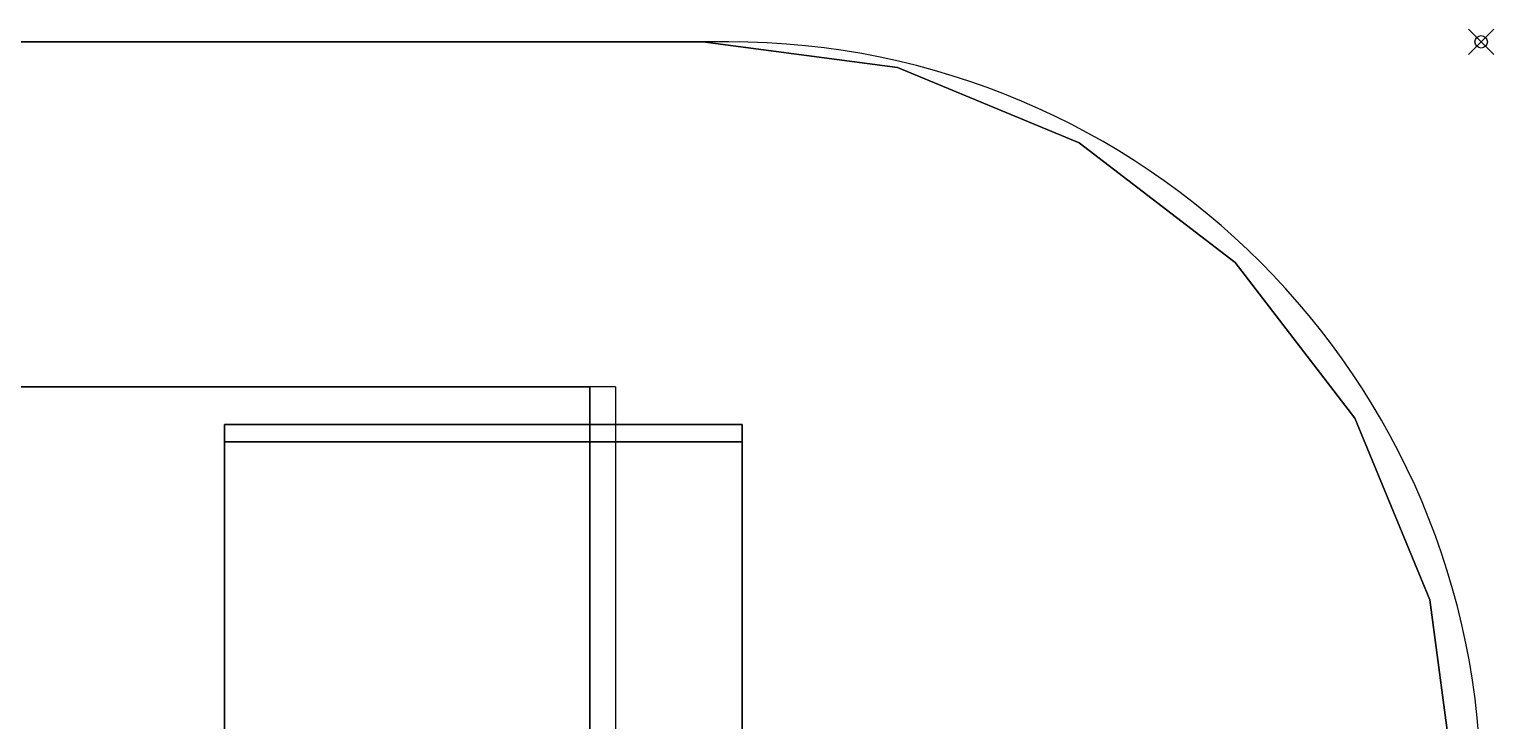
# Model space of a CAD drawing. Header units: millimetres. Extents: x -2 to 771, y -886 to 7.
# Drawn here: x 654.3 to 771, y -54.1 to 1 of the extents above; entities that cross this region are included whole.
import ezdxf

# ---------------------------------------------------------------- set-up
doc = ezdxf.new("R2010")
doc.units = ezdxf.units.MM
doc.header["$PDMODE"] = 35
for name, color, linetype in [('IQ_200_2D', 1, 'Continuous'), ('IQ_200_3D', 1, 'Continuous'), ('IQ_204_3D', 7, 'Continuous'), ('IQ_INS_3D', 3, 'Continuous')]:
    doc.layers.add(name, color=color, linetype=linetype)

msp = doc.modelspace()

# ---------------------------------------------------------------- linework, layer by layer
at = {"layer": 'IQ_200_2D'}
for p, q in [((710, 0), (60, 0)), ((701, -27.5), (607.33, -27.5)), ((701, -27.5), (607.33, -27.5)), ((701, -27.5), (701, -817.5))]:
    msp.add_line(p, q, dxfattribs=at)
msp.add_arc((710, -60), 60, 0, 90, dxfattribs=at)
at = {"layer": 'IQ_200_3D'}
for points, invisible_edges in [([(767.96, -60, 157), (-2.04, -825, 157), (-2.04, -60, 157), (57.96, 0, 157)], 13), ([(-2.04, -60, 190), (-2.04, -825, 190), (767.96, -60, 190), (57.96, 0, 190)], 14), ([(767.96, -60, 157), (57.96, 0, 157), (707.96, 0, 157)], 13), ([(767.96, -60, 190), (750.38, -17.57, 190), (707.96, 0, 190), (57.96, 0, 190)], 11), ([(707.96, 0, 190), (723.48, -2.04, 190), (723.48, -2.04, 157), (707.96, 0, 157)], 2), ([(767.96, -60, 157), (707.96, 0, 157), (723.48, -2.04, 157), (765.91, -44.47, 157)], 5), ([(723.48, -2.04, 190), (707.96, 0, 190), (750.38, -17.57, 190), (737.96, -8.04, 190)], 2), ([(737.96, -8.04, 157), (723.48, -2.04, 157), (723.48, -2.04, 190), (737.96, -8.04, 190)], 10), ([(750.38, -17.57, 157), (723.48, -2.04, 157), (737.96, -8.04, 157)], 1), ([(750.38, -17.57, 157), (759.92, -30, 157), (765.91, -44.47, 157), (723.48, -2.04, 157)], 12), ([(750.38, -17.57, 157), (737.96, -8.04, 157), (737.96, -8.04, 190), (750.38, -17.57, 190)], 10), ([(750.38, -17.57, 190), (759.92, -30, 190), (759.92, -30, 157), (750.38, -17.57, 157)], 10), ([(750.38, -17.57, 190), (767.96, -60, 190), (765.91, -44.47, 190), (759.92, -30, 190)], 1), ([(765.91, -44.47, 157), (759.92, -30, 157), (759.92, -30, 190), (765.91, -44.47, 190)], 10), ([(767.96, -60, 157), (765.91, -44.47, 157), (765.91, -44.47, 190), (767.96, -60, 190)], 2)]:
    msp.add_3dface(points, dxfattribs=dict(at, invisible_edges=invisible_edges))
for points in [[(707.96, 0, 190), (707.96, 0, 157), (57.96, 0, 157), (57.96, 0, 190)], [(66.96, -27.5, 1470), (66.96, -27.5, 190), (698.96, -27.5, 190), (698.96, -27.5, 1470)], [(698.96, -63.9, 1570), (698.96, -27.5, 1470), (66.96, -27.5, 1470), (66.96, -63.9, 1570)], [(698.96, -63.9, 1570), (698.96, -777.1, 1570), (698.96, -817.5, 1470), (698.96, -27.5, 1470)], [(698.96, -817.5, 1470), (698.96, -817.5, 190), (698.96, -27.5, 190), (698.96, -27.5, 1470)]]:
    msp.add_3dface(points, dxfattribs=at)
at = {"layer": 'IQ_204_3D'}
for points in [[(669.84, -30.48, 116.84), (711.1, -30.48, 116.84), (711.1, -65.81, 102.56), (669.84, -65.81, 102.56)], [(669.84, -31.87, 120.27), (711.1, -31.87, 120.27), (711.1, -30.48, 116.84), (669.84, -30.48, 116.84)], [(669.84, -67.19, 105.99), (711.1, -67.19, 105.99), (711.1, -31.87, 120.27), (669.84, -31.87, 120.27)]]:
    msp.add_3dface(points, dxfattribs=at)
for points, invisible_edges in [([(669.84, -31.87, 120.27), (669.84, -30.48, 116.84), (669.84, -65.81, 102.56), (669.84, -67.19, 105.99)], 4), ([(711.1, -65.81, 102.56), (711.1, -30.48, 116.84), (711.1, -31.87, 120.27), (711.1, -67.19, 105.99)], 8)]:
    msp.add_3dface(points, dxfattribs=dict(at, invisible_edges=invisible_edges))
at = {"layer": 'IQ_INS_3D'}
msp.add_point((770, 0), dxfattribs=at)

doc.saveas('drawing.dxf')
